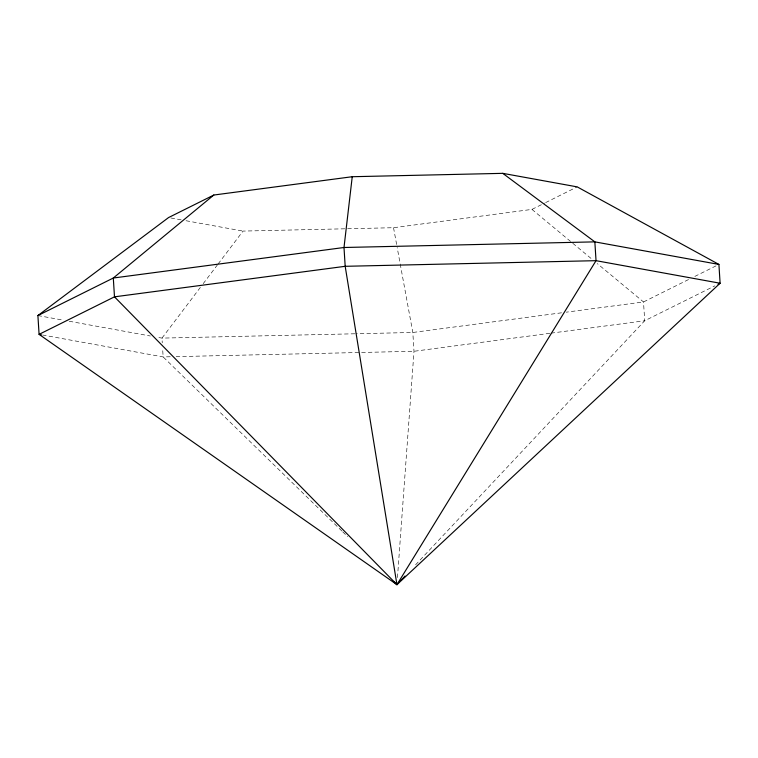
<?xml version="1.0" encoding="UTF-8"?>
<svg xmlns="http://www.w3.org/2000/svg" width="758" height="758" viewBox="0 0 758 758"><rect width="100%" height="100%" fill="white"/><g stroke="black" fill="none" stroke-linecap="round" stroke-linejoin="round"><path stroke-width="0.57" stroke-dasharray="3.79 2.84" d="M397.467 577.587L414.001 351.286L412.816 332.478L397.173 247.496M200.358 287.415L161.966 338.115L162.259 342.815M203.201 283.663L217.423 264.883M218.133 263.945L243.024 231.086L393.535 227.713L531.955 209.398L544.576 203.116M415.574 564.824L644.698 320.767L714.86 285.842M545.627 202.585L577.189 186.875M688.548 279.541L643.514 301.959L566.226 312.182M694.83 276.414L716.822 265.471M561.545 312.808L412.816 332.478L356.023 333.757M549.844 333.312L414.001 351.286L176.159 356.63M551.019 333.16L644.698 320.767L643.514 301.959L597.257 263.576M354.839 333.785L161.966 338.115L156.167 337.054M170.247 356.762L163.15 356.923L42.562 334.998M170.91 217.982L181.38 219.886M186.032 220.73L243.024 231.086M37.9 315.555L63.407 320.189M69.205 321.25L150.368 336.002M531.955 209.398L571.864 242.513M572.764 243.261L592.718 259.814M341.886 531.026L163.15 356.923L162.629 348.689M342.73 531.851L347.818 536.797M393.535 227.713L396.965 246.341"/><path stroke-width="1.14" d="M352.243 176.718L343.999 247.496L345.184 266.304L396.946 584.655L720.1 283.236L718.916 264.428L577.189 186.875L502.753 173.345L352.243 176.718L213.822 195.033L168.579 217.555L37.9 315.555L39.084 334.363L396.946 584.655L399.381 582.068M393.563 581.358L396.946 584.655L596.034 260.676L594.85 241.868L502.753 173.345M400.991 580.344L405.047 576.033M213.822 195.033L113.302 278.025L37.9 315.555M718.006 284.278L720.1 283.236L596.034 260.676L345.184 266.304L114.486 296.833L39.084 334.363L41.406 334.79M718.916 264.428L594.85 241.868L343.999 247.496L113.302 278.025L114.486 296.833L396.946 584.655"/></g></svg>
